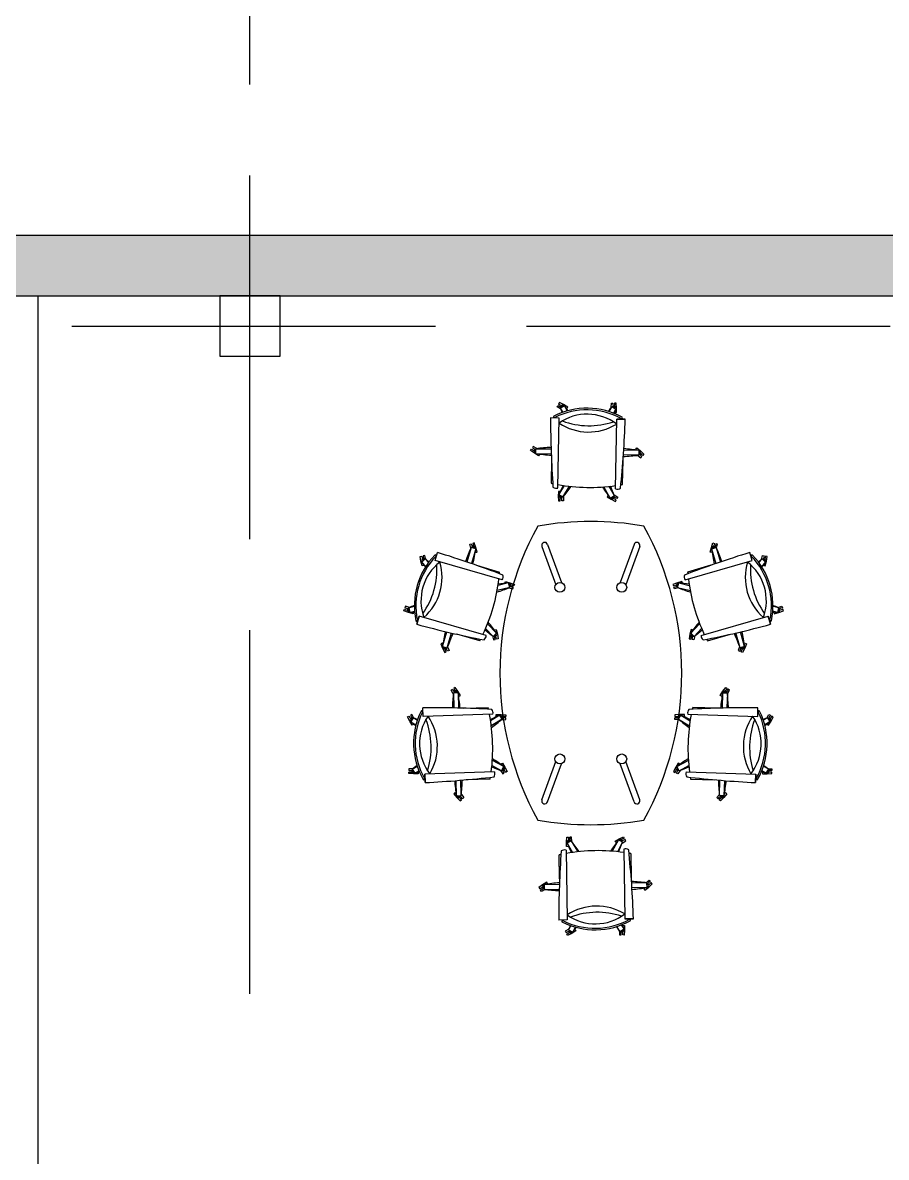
# Model space of a CAD drawing. Header units: millimetres. Extents: x -1544140 to 7445918, y -1294905 to 2019878.
# Drawn here: x 300851 to 306550, y 188654 to 196139 of the extents above; entities that cross this region are included whole.
import ezdxf

# ---------------------------------------------------------------- set-up
doc = ezdxf.new("R2010")
doc.units = ezdxf.units.MM
doc.header["$MEASUREMENT"] = 0
doc.linetypes.add('ACAD_ISO02W100', pattern=[15, 12, -3])

msp = doc.modelspace()

# ---------------------------------------------------------------- hatches: boundary and pattern name
at = {"true_color": 0x636466}
h = msp.add_hatch(color=251, dxfattribs=at)
h.dxf.hatch_style = 1
h.paths.add_polyline_path([(269150.8, 239137.8), (268750.8, 239137.8), (268750.8, 227137.8), (269150.8, 227137.8)])
h.paths.add_polyline_path([(269150.8, 227137.8), (268750.8, 227137.8), (268750.8, 205537.8), (269350.8, 205537.8), (269350.8, 205937.8), (269150.8, 205937.8)])
h.paths.add_polyline_path([(269150.8, 251137.8), (268750.8, 251137.8), (268750.8, 239137.8), (269150.8, 239137.8)])
h.paths.add_polyline_path([(269150.8, 263137.8), (268750.8, 263137.8), (268750.8, 251137.8), (269150.8, 251137.8)])
h.paths.add_polyline_path([(290950.8, 263737.8), (268750.8, 263737.8), (268750.8, 263137.8), (269150.8, 263137.8), (269150.8, 263337.8), (290550.8, 263337.8), (290550.8, 263137.8), (290950.8, 263137.8)])
h.paths.add_polyline_path([(290950.8, 263137.8), (290550.8, 263137.8), (290550.8, 251137.8), (290950.8, 251137.8)])
h.paths.add_polyline_path([(290950.8, 251137.8), (290550.8, 251137.8), (290550.8, 227337.8), (296350.8, 227337.8), (296350.8, 227737.8), (290950.8, 227737.8)])
h.paths.add_polyline_path([(302350.8, 227737.8), (296350.8, 227737.8), (296350.8, 227337.8), (302350.8, 227337.8)])
h.paths.add_polyline_path([(308350.8, 227737.8), (302350.8, 227737.8), (302350.8, 227337.8), (308350.8, 227337.8)])
h.paths.add_polyline_path([(314350.8, 227737.8), (308350.8, 227737.8), (308350.8, 227337.8), (314350.8, 227337.8)])
h.paths.add_polyline_path([(338350.8, 205937.8), (332350.8, 205937.8), (332350.8, 205537.8), (338350.8, 205537.8)])
h.paths.add_polyline_path([(332350.8, 205937.8), (269150.8, 205937.8), (269150.8, 206137.8), (268750.8, 206137.8), (268750.8, 205537.8), (332350.8, 205537.8)])
h.paths.add_polyline_path([(269350.8, 205937.8), (269150.8, 205937.8), (269150.8, 206137.8), (268750.8, 206137.8), (268750.8, 205537.8), (269350.8, 205537.8)], flags=16)
h.paths.add_polyline_path([(290150.8, 194137.8), (289750.8, 194137.8), (289750.8, 188137.8), (290150.8, 188137.8)], flags=17)
h.paths.add_polyline_path([(296350.8, 194737.8), (290350.8, 194737.8), (290350.8, 194337.8), (296350.8, 194337.8)], flags=17)
h.paths.add_polyline_path([(290350.8, 194737.8), (289750.8, 194737.8), (289750.8, 194137.8), (290150.8, 194137.8), (290150.8, 194337.8), (290350.8, 194337.8)], flags=16)
h.paths.add_polyline_path([(302350.8, 194737.8), (296350.8, 194737.8), (296350.8, 194337.8), (302350.8, 194337.8)])
h.paths.add_polyline_path([(308350.8, 194737.8), (302350.8, 194737.8), (302350.8, 194337.8), (308350.8, 194337.8)])
h.paths.add_polyline_path([(314350.8, 194737.8), (308350.8, 194737.8), (308350.8, 194337.8), (314350.8, 194337.8)])
h.paths.add_polyline_path([(320350.8, 194737.8), (314350.8, 194737.8), (314350.8, 194337.8), (320350.8, 194337.8)])
h.paths.add_polyline_path([(320950.8, 194137.8), (320550.8, 194137.8), (320550.8, 188137.8), (320950.8, 188137.8)])
h.paths.add_polyline_path([(320950.8, 194737.8), (320350.8, 194737.8), (320350.8, 194337.8), (320550.8, 194337.8), (320550.8, 194137.8), (320950.8, 194137.8)])
h.paths.add_polyline_path([(320950.8, 188137.8), (320550.8, 188137.8), (320550.8, 182137.8), (320950.8, 182137.8)])
h.paths.add_polyline_path([(320950.8, 182137.8), (320550.8, 182137.8), (320550.8, 172937.8), (320350.8, 172937.8), (320350.8, 172537.8), (320950.8, 172537.8)])
h.paths.add_polyline_path([(320350.8, 172937.8), (314350.8, 172937.8), (314350.8, 172537.8), (320350.8, 172537.8)])
h.paths.add_polyline_path([(314350.8, 172937.8), (308350.8, 172937.8), (308350.8, 172537.8), (314350.8, 172537.8)])
h.paths.add_polyline_path([(308350.8, 172937.8), (308150.8, 172937.8), (308150.8, 173137.8), (307750.8, 173137.8), (307750.8, 172537.8), (308350.8, 172537.8)])
h.paths.add_polyline_path([(308150.8, 179137.8), (307750.8, 179137.8), (307750.8, 173137.8), (308150.8, 173137.8)])
h.paths.add_polyline_path([(308150.8, 181937.8), (302350.8, 181937.8), (302350.8, 181537.8), (307750.8, 181537.8), (307750.8, 179137.8), (308150.8, 179137.8)])
h.paths.add_polyline_path([(302350.8, 181937.8), (296350.8, 181937.8), (296350.8, 181537.8), (302350.8, 181537.8)])
h.paths.add_polyline_path([(296350.8, 181937.8), (290150.8, 181937.8), (290150.8, 182137.8), (289750.8, 182137.8), (289750.8, 181537.8), (296350.8, 181537.8)])
h.paths.add_polyline_path([(290150.8, 194337.8), (296350.8, 194337.8), (296350.8, 194737.8), (289750.8, 194737.8), (289750.8, 182137.8), (290150.8, 182137.8)])
h.paths.add_polyline_path([(338950.8, 205937.8), (338350.8, 205937.8), (338350.8, 205537.8), (338950.8, 205537.8)])
h.paths.add_polyline_path([(338350.8, 227337.8), (338350.8, 227737.8), (314350.8, 227737.8), (314350.8, 227337.8)])

# ---------------------------------------------------------------- linework, layer by layer
at = {"color": 9, "linetype": 'ACAD_ISO02W100', "ltscale": 200, "true_color": 0xc4c4c5}
for p, q in [((302350.8, 189731.3), (302350.8, 263137.8)), ((253174.8, 194137.8), (375575.3, 194137.8))]:
    msp.add_line(p, q, dxfattribs=at)
for p, q in [((300950.8, 194337.8), (300950.8, 189731.3)), ((300950.8, 189731.3), (300950.8, 188337.8))]:
    msp.add_line(p, q)
at = {"color": 18, "linetype": 'ByBlock', "true_color": 0x000000}
for p, q in [((304377.4, 193604.9), (304382.4, 193614.2)), ((304401.1, 193590.6), (304377.4, 193604.9)), ((304382.4, 193614.2), (304391.6, 193609.2)), ((304392.4, 193632.6), (304387.4, 193623.4)), ((304387.4, 193623.4), (304396.6, 193618.4)), ((304391.6, 193609.2), (304400.6, 193604.4)), ((304420.8, 193619), (304392.4, 193632.6)), ((304396.6, 193618.4), (304405.5, 193613.6)), ((304398.8, 193596.2), (304426.4, 193611.5)), ((304398.8, 193596.2), (304414.4, 193568.2)), ((304447.8, 193602.7), (304420.8, 193619)), ((304426.4, 193611.5), (304445, 193577.8)), ((304437.4, 193596.4), (304442.8, 193593.5)), ((304442.8, 193593.5), (304447.8, 193602.7)), ((304738.6, 193606.1), (304718.9, 193573.1)), ((304734.9, 193601.4), (304735.5, 193629)), ((304735.5, 193629), (304746, 193629.3)), ((304738.6, 193606.1), (304765.7, 193589.9)), ((304746, 193629.3), (304746.3, 193618.8)), ((304746.3, 193618.8), (304746.6, 193608.7)), ((304765.7, 193589.9), (304749.2, 193562.4)), ((304767, 193629.9), (304756.5, 193629.6)), ((304756.5, 193629.6), (304756.8, 193619.1)), ((304756.8, 193619.1), (304757.1, 193609)), ((304758.1, 193572.8), (304758.3, 193566.6)), ((304758.3, 193566.6), (304768.8, 193566.9)), ((304769.5, 193598.5), (304767, 193629.9)), ((304768.8, 193566.9), (304769.5, 193598.5)), ((304390.9, 193530.6), (304334.4, 193531.5)), ((304382.9, 193069.2), (304390.9, 193530.6)), ((304763.5, 193062.7), (304771.4, 193524.1)), ((304771.4, 193524.1), (304827.8, 193523.1)), ((304827.8, 193523.1), (304771.4, 193524.1)), ((304220.3, 193343.2), (304214.5, 193334.5)), ((304244, 193329.1), (304220.3, 193343.2)), ((304202.8, 193317), (304208.7, 193325.7)), ((304228.2, 193298.3), (304202.8, 193317)), ((304208.7, 193325.7), (304217.4, 193319.9)), ((304214.5, 193334.5), (304223.2, 193328.7)), ((304217.4, 193319.9), (304225.8, 193314.3)), ((304223.2, 193328.7), (304231.7, 193323.1)), ((304255.3, 193282.1), (304228.2, 193298.3)), ((304237.5, 193296.9), (304238.1, 193328.4)), ((304237.5, 193296.9), (304338.9, 193295.2)), ((304238.1, 193328.4), (304337.8, 193326.7)), ((304261.1, 193290.9), (304255.3, 193282.1)), ((304256, 193294.3), (304261.1, 193290.9)), ((304916.6, 193285.3), (304815.2, 193287)), ((304917.1, 193316.8), (304817.4, 193318.5)), ((304896.6, 193325.7), (304903.5, 193333.6)), ((304904.5, 193318.8), (304896.6, 193325.7)), ((304903.5, 193333.6), (304928.3, 193314.1)), ((304904.8, 193318.6), (304904.5, 193318.8)), ((304909.9, 193284.5), (304930.3, 193268.4)), ((304917.1, 193316.8), (304916.6, 193285.3)), ((304929.2, 193283.3), (304921.6, 193289.9)), ((304928.3, 193314.1), (304951, 193292.2)), ((304936.2, 193291.2), (304928.5, 193297.8)), ((304937.2, 193276.4), (304929.2, 193283.3)), ((304930.3, 193268.4), (304937.2, 193276.4)), ((304944.1, 193284.3), (304936.2, 193291.2)), ((304951, 193292.2), (304944.1, 193284.3)), ((304340.3, 193260.2), (304337.5, 193100.9)), ((304809.9, 193092.8), (304812.7, 193252.1)), ((304385.9, 193046.8), (304385.2, 193015.2)), ((304396.4, 193047.1), (304385.9, 193046.8)), ((304389, 193023.8), (304425.8, 193085)), ((304396.6, 193040.9), (304396.4, 193047.1)), ((304416, 193007.6), (304459.9, 193080.7)), ((304728.3, 193002.2), (304686.9, 193076.8)), ((304755.8, 193017.5), (304721.2, 193080)), ((304385.2, 193015.2), (304387.7, 192983.8)), ((304387.7, 192983.8), (304398.2, 192984.1)), ((304416, 193007.6), (304389, 193023.8)), ((304397.9, 192994.6), (304397.6, 193004.7)), ((304398.2, 192984.1), (304397.9, 192994.6)), ((304408.4, 192994.9), (304408.1, 193005)), ((304408.7, 192984.4), (304408.4, 192994.9)), ((304419.2, 192984.7), (304408.7, 192984.4)), ((304419.7, 193012.3), (304419.2, 192984.7)), ((304711.8, 193020.2), (304706.9, 193011)), ((304706.9, 193011), (304733.8, 192994.6)), ((304717.3, 193017.3), (304711.8, 193020.2)), ((304755.8, 193017.5), (304728.3, 193002.2)), ((304733.8, 192994.6), (304762.3, 192981.1)), ((304758, 192995.3), (304749.1, 193000.1)), ((304753.6, 193023.1), (304777.3, 193008.8)), ((304763, 193004.5), (304754.1, 193009.3)), ((304767.3, 192990.3), (304758, 192995.3)), ((304762.3, 192981.1), (304767.3, 192990.3)), ((304772.3, 192999.5), (304763, 193004.5)), ((304777.3, 193008.8), (304772.3, 192999.5)), ((303810.1, 192676.7), (303782.5, 192580.9)), ((303801.1, 192698.1), (303811.2, 192701.1)), ((303807.7, 192671.2), (303801.1, 192698.1)), ((303840.3, 192668), (303810.1, 192676.7)), ((303811.2, 192701.1), (303814.2, 192691)), ((303840.3, 192668), (303812.3, 192570.6)), ((303814.2, 192691), (303817.1, 192681.3)), ((303831.3, 192707.1), (303821.2, 192704.1)), ((303821.2, 192704.1), (303824.2, 192694)), ((303824.2, 192694), (303827.1, 192684.3)), ((303841.8, 192677.3), (303831.3, 192707.1)), ((303849.3, 192646.7), (303841.8, 192677.3)), ((305388.4, 192646.7), (305395.8, 192677.3)), ((305395.8, 192677.3), (305406.3, 192707.1)), ((305397.3, 192668), (305427.6, 192676.7)), ((305397.3, 192668), (305425.3, 192570.6)), ((305406.3, 192707.1), (305416.4, 192704.1)), ((305413.4, 192694), (305410.5, 192684.3)), ((305416.4, 192704.1), (305413.4, 192694)), ((305423.5, 192691), (305420.6, 192681.3)), ((305426.5, 192701.1), (305423.5, 192691)), ((305436.5, 192698.1), (305426.5, 192701.1)), ((305427.6, 192676.7), (305455.2, 192580.9)), ((305430, 192671.2), (305436.5, 192698.1)), ((303474, 192618.3), (303484.3, 192620.4)), ((303478.6, 192587.1), (303474, 192618.3)), ((303484.3, 192620.4), (303486.3, 192610.1)), ((303507, 192601.4), (303484.3, 192579.6)), ((303486.3, 192610.1), (303488.3, 192600.1)), ((303504.9, 192624.5), (303494.6, 192622.4)), ((303494.6, 192622.4), (303496.6, 192612.1)), ((303496.6, 192612.1), (303498.6, 192602.2)), ((303511.6, 192597.7), (303504.9, 192624.5)), ((303507, 192601.4), (303529.2, 192578.4)), ((303572, 192589.9), (303587.6, 192644.1)), ((304015.5, 192462.3), (303572, 192589.9)), ((303837.4, 192649.6), (303839.2, 192643.7)), ((303839.2, 192643.7), (303849.3, 192646.7)), ((305222.1, 192462.3), (305665.6, 192589.9)), ((305398.4, 192643.7), (305388.4, 192646.7)), ((305400.2, 192649.6), (305398.4, 192643.7)), ((305665.6, 192589.9), (305650, 192644.1)), ((305730.7, 192601.4), (305708.4, 192578.4)), ((305726, 192597.7), (305732.8, 192624.5)), ((305730.7, 192601.4), (305753.3, 192579.6)), ((305732.8, 192624.5), (305743.1, 192622.4)), ((305741, 192612.1), (305739, 192602.2)), ((305743.1, 192622.4), (305741, 192612.1)), ((305751.3, 192610.1), (305749.3, 192600.1)), ((305753.3, 192620.4), (305751.3, 192610.1)), ((305763.6, 192618.3), (305753.3, 192620.4)), ((305759, 192587.1), (305763.6, 192618.3)), ((303486.4, 192556.5), (303478.6, 192587.1)), ((303484.3, 192579.6), (303511, 192551.9)), ((303496.7, 192558.6), (303486.4, 192556.5)), ((303495.5, 192564.6), (303496.7, 192558.6)), ((303845.4, 192559.1), (303998.4, 192515)), ((305392.3, 192559.1), (305239.2, 192515)), ((305753.3, 192579.6), (305726.7, 192551.9)), ((305742.2, 192564.6), (305741, 192558.6)), ((305741, 192558.6), (305751.3, 192556.5)), ((305751.3, 192556.5), (305759, 192587.1)), ((304057.1, 192443.2), (303987.8, 192426)), ((304032.7, 192443), (304036.1, 192452.9)), ((304038.6, 192441), (304032.7, 192443)), ((304036.1, 192452.9), (304066.4, 192444.3)), ((304064.7, 192412.6), (304057.1, 192443.2)), ((304066.4, 192444.3), (304095.8, 192432.8)), ((305171.2, 192444.3), (305141.9, 192432.8)), ((305201.5, 192452.9), (305171.2, 192444.3)), ((305172.9, 192412.6), (305180.5, 192443.2)), ((305180.5, 192443.2), (305249.8, 192426)), ((305199.1, 192441), (305204.9, 192443)), ((305204.9, 192443), (305201.5, 192452.9)), ((304064.7, 192412.6), (303982, 192392.1)), ((304059.1, 192410.5), (304085.7, 192402.9)), ((304079.1, 192416.2), (304069.5, 192419.5)), ((304082.5, 192426.2), (304072.9, 192429.4)), ((304089.1, 192412.9), (304079.1, 192416.2)), ((304092.4, 192422.8), (304082.5, 192426.2)), ((304085.7, 192402.9), (304089.1, 192412.9)), ((304095.8, 192432.8), (304092.4, 192422.8)), ((305141.9, 192432.8), (305145.2, 192422.8)), ((305145.2, 192422.8), (305155.2, 192426.2)), ((305148.6, 192412.9), (305158.5, 192416.2)), ((305151.9, 192402.9), (305148.6, 192412.9)), ((305178.5, 192410.5), (305151.9, 192402.9)), ((305155.2, 192426.2), (305164.8, 192429.4)), ((305158.5, 192416.2), (305168.1, 192419.5)), ((305172.9, 192412.6), (305255.7, 192392.1)), ((303377, 192289.1), (303373.6, 192279.2)), ((303403.6, 192281.6), (303377, 192289.1)), ((303398, 192279.4), (303435.3, 192288.7)), ((305839.7, 192279.4), (305802.3, 192288.7)), ((305834.1, 192281.6), (305860.7, 192289.1)), ((305860.7, 192289.1), (305864, 192279.2)), ((303366.9, 192259.3), (303370.2, 192269.2)), ((303396.2, 192247.7), (303366.9, 192259.3)), ((303370.2, 192269.2), (303380.2, 192265.9)), ((303373.6, 192279.2), (303383.5, 192275.8)), ((303380.2, 192265.9), (303389.8, 192262.6)), ((303383.5, 192275.8), (303393.1, 192272.6)), ((303426.6, 192239.1), (303396.2, 192247.7)), ((303398, 192279.4), (303405.6, 192248.9)), ((303405.6, 192248.9), (303436.6, 192256.6)), ((303424.1, 192251.1), (303429.9, 192249.1)), ((303429.9, 192249.1), (303426.6, 192239.1)), ((303466.8, 192224.1), (303451.2, 192169.8)), ((303451.2, 192169.8), (303466.8, 192224.1)), ((303910.3, 192096.6), (303466.8, 192224.1)), ((305327.3, 192096.6), (305770.8, 192224.1)), ((305770.8, 192224.1), (305786.4, 192169.8)), ((305786.4, 192169.8), (305770.8, 192224.1)), ((305832.1, 192248.9), (305801, 192256.6)), ((305813.6, 192251.1), (305807.7, 192249.1)), ((305807.7, 192249.1), (305811.1, 192239.1)), ((305811.1, 192239.1), (305841.4, 192247.7)), ((305839.7, 192279.4), (305832.1, 192248.9)), ((305841.4, 192247.7), (305870.8, 192259.3)), ((305854.1, 192275.8), (305844.5, 192272.6)), ((305857.4, 192265.9), (305847.8, 192262.6)), ((305864, 192279.2), (305854.1, 192275.8)), ((305867.4, 192269.2), (305857.4, 192265.9)), ((305870.8, 192259.3), (305867.4, 192269.2)), ((303955.7, 192090.6), (303906.1, 192142)), ((303978.4, 192112.5), (303919.2, 192173.9)), ((305259.3, 192112.5), (305318.4, 192173.9)), ((305281.9, 192090.6), (305331.5, 192142)), ((303622.3, 192024), (303649.9, 192119.9)), ((303652.6, 192015.3), (303680.6, 192112.7)), ((303867.8, 192060.9), (303714.8, 192105)), ((303951, 192094.4), (303957.8, 192067.6)), ((303955.7, 192090.6), (303978.4, 192112.5)), ((303957.8, 192067.6), (303968.1, 192069.6)), ((303966, 192079.9), (303964, 192089.9)), ((303966, 192133.5), (303976.3, 192135.5)), ((303967.2, 192127.4), (303966, 192133.5)), ((303968.1, 192069.6), (303966, 192079.9)), ((303976.3, 192082), (303974.3, 192091.9)), ((303976.3, 192135.5), (303984, 192105)), ((303978.4, 192071.7), (303976.3, 192082)), ((303988.7, 192073.8), (303978.4, 192071.7)), ((303984, 192105), (303988.7, 192073.8)), ((305253.6, 192105), (305249, 192073.8)), ((305249, 192073.8), (305259.3, 192071.7)), ((305261.4, 192135.5), (305253.6, 192105)), ((305281.9, 192090.6), (305259.3, 192112.5)), ((305259.3, 192071.7), (305261.3, 192082)), ((305261.3, 192082), (305263.3, 192091.9)), ((305271.6, 192133.5), (305261.4, 192135.5)), ((305269.6, 192069.6), (305271.6, 192079.9)), ((305279.9, 192067.6), (305269.6, 192069.6)), ((305270.4, 192127.4), (305271.6, 192133.5)), ((305271.6, 192079.9), (305273.6, 192089.9)), ((305286.6, 192094.4), (305279.9, 192067.6)), ((305369.8, 192060.9), (305522.9, 192105)), ((305585, 192015.3), (305557, 192112.7)), ((305615.3, 192024), (305587.7, 192119.9)), ((303619.8, 192046.3), (303610.2, 192042)), ((303610.2, 192042), (303621.6, 192012.6)), ((303624.1, 192036.7), (303619.8, 192046.3)), ((303621.6, 192012.6), (303635.9, 191984.5)), ((303622.3, 192024), (303652.6, 192015.3)), ((303624.2, 192036.4), (303624.1, 192036.7)), ((303641.2, 191998.4), (303637.1, 192007.6)), ((303645.5, 191988.8), (303641.2, 191998.4)), ((303650.8, 192002.6), (303646.7, 192011.9)), ((303655.1, 191993.1), (303650.8, 192002.6)), ((303664.7, 191997.3), (303655.1, 191993.1)), ((303655.3, 192021.5), (303664.7, 191997.3)), ((305582.3, 192021.5), (305572.9, 191997.3)), ((305572.9, 191997.3), (305582.5, 191993.1)), ((305582.5, 191993.1), (305586.8, 192002.6)), ((305615.3, 192024), (305585, 192015.3)), ((305586.8, 192002.6), (305590.9, 192011.9)), ((305592.1, 191988.8), (305596.4, 191998.4)), ((305596.4, 191998.4), (305600.5, 192007.6)), ((305616, 192012.6), (305601.7, 191984.5)), ((305613.4, 192036.4), (305613.5, 192036.7)), ((305613.5, 192036.7), (305617.8, 192046.3)), ((305627.4, 192042), (305616, 192012.6)), ((305617.8, 192046.3), (305627.4, 192042)), ((303635.9, 191984.5), (303645.5, 191988.8)), ((305601.7, 191984.5), (305592.1, 191988.8)), ((303677.8, 191735.6), (303686.5, 191741.5)), ((303692.3, 191712), (303677.8, 191735.6)), ((303686.5, 191741.5), (303692.4, 191732.8)), ((303692.4, 191732.8), (303698.1, 191724.5)), ((303724.4, 191718.9), (303692.9, 191718)), ((303692.9, 191718), (303695.9, 191618.3)), ((303703.8, 191753.3), (303695.2, 191747.4)), ((303695.2, 191747.4), (303701.1, 191738.7)), ((303701.1, 191738.7), (303706.8, 191730.4)), ((303722.9, 191728.2), (303703.8, 191753.3)), ((303739.4, 191701.3), (303722.9, 191728.2)), ((303724.4, 191718.9), (303727.4, 191617.6)), ((303727.2, 191700.5), (303730.7, 191695.4)), ((303730.7, 191695.4), (303739.4, 191701.3)), ((305454.5, 191701.3), (305471, 191728.2)), ((305463.2, 191695.4), (305454.5, 191701.3)), ((305466.7, 191700.5), (305463.2, 191695.4)), ((305469.6, 191718.9), (305466.5, 191617.6)), ((305469.6, 191718.9), (305501.1, 191718)), ((305471, 191728.2), (305490.1, 191753.3)), ((305492.8, 191738.7), (305487.1, 191730.4)), ((305490.1, 191753.3), (305498.8, 191747.4)), ((305498.8, 191747.4), (305492.8, 191738.7)), ((305501.5, 191732.8), (305495.8, 191724.5)), ((305501.1, 191718), (305498, 191618.3)), ((305507.4, 191741.5), (305501.5, 191732.8)), ((305501.6, 191712), (305516.1, 191735.6)), ((305516.1, 191735.6), (305507.4, 191741.5)), ((303492.7, 191562.5), (303491, 191619)), ((303762.4, 191616.7), (303921.6, 191621.5)), ((305431.5, 191616.7), (305272.3, 191621.5)), ((305701.2, 191562.5), (305702.9, 191619)), ((303390.7, 191559.7), (303399.9, 191564.8)), ((303404.7, 191531.4), (303390.7, 191559.7)), ((303399.9, 191564.8), (303405, 191555.6)), ((303405, 191555.6), (303409.9, 191546.7)), ((303418.2, 191575), (303409.1, 191569.9)), ((303409.1, 191569.9), (303414.2, 191560.7)), ((303427.3, 191553.7), (303412.3, 191525.9)), ((303414.2, 191560.7), (303419.1, 191551.9)), ((303432.9, 191551.5), (303418.2, 191575)), ((303427.3, 191553.7), (303455.5, 191538.5)), ((303954, 191576.5), (303492.7, 191562.5)), ((303999.4, 191571.1), (303938.7, 191533.5)), ((304016, 191544.3), (303943.5, 191499.4)), ((303976.3, 191563.4), (303976.5, 191573.9)), ((303982.5, 191563.3), (303976.3, 191563.4)), ((303976.5, 191573.9), (304008, 191575)), ((304016, 191544.3), (303999.4, 191571.1)), ((304008, 191575), (304039.5, 191572.9)), ((304011.3, 191540.5), (304039, 191541.4)), ((304028.6, 191552.1), (304018.5, 191552.2)), ((304028.8, 191562.6), (304018.7, 191562.7)), ((304039.1, 191551.9), (304028.6, 191552.1)), ((304039.3, 191562.4), (304028.8, 191562.6)), ((304039, 191541.4), (304039.1, 191551.9)), ((304039.5, 191572.9), (304039.3, 191562.4)), ((305185.9, 191575), (305154.5, 191572.9)), ((305154.5, 191572.9), (305154.6, 191562.4)), ((305154.6, 191562.4), (305165.1, 191562.6)), ((305154.8, 191551.9), (305165.3, 191552.1)), ((305154.9, 191541.4), (305154.8, 191551.9)), ((305182.6, 191540.5), (305154.9, 191541.4)), ((305165.1, 191562.6), (305175.3, 191562.7)), ((305165.3, 191552.1), (305175.4, 191552.2)), ((305177.9, 191544.3), (305194.5, 191571.1)), ((305177.9, 191544.3), (305250.4, 191499.4)), ((305217.5, 191573.9), (305185.9, 191575)), ((305194.5, 191571.1), (305255.2, 191533.5)), ((305211.4, 191563.3), (305217.6, 191563.4)), ((305217.6, 191563.4), (305217.5, 191573.9)), ((305239.9, 191576.5), (305701.2, 191562.5)), ((305766.7, 191553.7), (305738.5, 191538.5)), ((305761, 191551.5), (305775.7, 191575)), ((305766.7, 191553.7), (305781.6, 191525.9)), ((305779.7, 191560.7), (305774.8, 191551.9)), ((305775.7, 191575), (305784.9, 191569.9)), ((305784.9, 191569.9), (305779.7, 191560.7)), ((305788.9, 191555.6), (305784, 191546.7)), ((305794, 191564.8), (305788.9, 191555.6)), ((305789.2, 191531.4), (305803.2, 191559.7)), ((305803.2, 191559.7), (305794, 191564.8)), ((303421.4, 191504.6), (303404.7, 191531.4)), ((303412.3, 191525.9), (303446.2, 191507.7)), ((303430.6, 191509.7), (303421.4, 191504.6)), ((303427.5, 191515.1), (303430.6, 191509.7)), ((305781.6, 191525.9), (305747.7, 191507.7)), ((305766.4, 191515.1), (305763.4, 191509.7)), ((305763.4, 191509.7), (305772.5, 191504.6)), ((305772.5, 191504.6), (305789.2, 191531.4)), ((304025.5, 191232.1), (303950.4, 191272.5)), ((304007.3, 191248.3), (304016.5, 191253.4)), ((304010.3, 191242.9), (304007.3, 191248.3)), ((304016.5, 191253.4), (304033.2, 191226.7)), ((305177.5, 191253.4), (305160.8, 191226.7)), ((305168.4, 191232.1), (305243.5, 191272.5)), ((305186.6, 191248.3), (305177.5, 191253.4)), ((305183.6, 191242.9), (305186.6, 191248.3)), ((303398.4, 191185.1), (303398.5, 191195.6)), ((303429.8, 191183.1), (303398.4, 191185.1)), ((303398.5, 191195.6), (303409, 191195.4)), ((303398.9, 191216.6), (303398.7, 191206.1)), ((303398.7, 191206.1), (303409.2, 191205.9)), ((303426.5, 191217.6), (303398.9, 191216.6)), ((303409, 191195.4), (303419.2, 191195.3)), ((303409.2, 191205.9), (303419.3, 191205.8)), ((303421.8, 191213.8), (303454.5, 191234)), ((303421.8, 191213.8), (303438.4, 191187)), ((303461.4, 191184.1), (303429.8, 191183.1)), ((303438.4, 191187), (303465.6, 191203.8)), ((303455.4, 191194.7), (303461.5, 191194.6)), ((303461.5, 191194.6), (303461.4, 191184.1)), ((303965.5, 191196.1), (303504.3, 191182.1)), ((303504.3, 191182.1), (303506, 191125.7)), ((303506, 191125.7), (303504.3, 191182.1)), ((304010.6, 191204.4), (303947.7, 191238.2)), ((304005, 191206.5), (304019.6, 191183)), ((304010.6, 191204.4), (304025.5, 191232.1)), ((304023.7, 191197.3), (304018.7, 191206.2)), ((304019.6, 191183), (304028.8, 191188.2)), ((304028.8, 191188.2), (304023.7, 191197.3)), ((304032.8, 191202.4), (304027.9, 191211.3)), ((304037.9, 191193.3), (304032.8, 191202.4)), ((304033.2, 191226.7), (304047.1, 191198.4)), ((304047.1, 191198.4), (304037.9, 191193.3)), ((305160.8, 191226.7), (305146.8, 191198.4)), ((305146.8, 191198.4), (305156, 191193.3)), ((305156, 191193.3), (305161.1, 191202.4)), ((305161.1, 191202.4), (305166, 191211.3)), ((305165.1, 191188.2), (305170.3, 191197.3)), ((305174.3, 191183), (305165.1, 191188.2)), ((305183.3, 191204.4), (305168.4, 191232.1)), ((305170.3, 191197.3), (305175.2, 191206.2)), ((305189, 191206.5), (305174.3, 191183)), ((305183.3, 191204.4), (305246.2, 191238.2)), ((305228.4, 191196.1), (305689.6, 191182.1)), ((305689.6, 191182.1), (305687.9, 191125.7)), ((305687.9, 191125.7), (305689.6, 191182.1)), ((305755.5, 191187), (305728.3, 191203.8)), ((305738.6, 191194.7), (305732.4, 191194.6)), ((305732.4, 191194.6), (305732.5, 191184.1)), ((305732.5, 191184.1), (305764.1, 191183.1)), ((305772.1, 191213.8), (305739.4, 191234)), ((305772.1, 191213.8), (305755.5, 191187)), ((305764.1, 191183.1), (305795.5, 191185.1)), ((305767.4, 191217.6), (305795.1, 191216.6)), ((305784.7, 191205.9), (305774.6, 191205.8)), ((305784.9, 191195.4), (305774.7, 191195.3)), ((305795.2, 191206.1), (305784.7, 191205.9)), ((305795.4, 191195.6), (305784.9, 191195.4)), ((305795.1, 191216.6), (305795.2, 191206.1)), ((305795.5, 191185.1), (305795.4, 191195.6)), ((303713.5, 191039.1), (303710.5, 191138.8)), ((303745, 191040.1), (303741.9, 191141.4)), ((303936, 191149.2), (303776.8, 191144.4)), ((305257.9, 191149.2), (305417.1, 191144.4)), ((305448.9, 191040.1), (305452, 191141.4)), ((305480.4, 191039.1), (305483.5, 191138.8)), ((303704.3, 191059.5), (303696.5, 191052.5)), ((303696.5, 191052.5), (303716.3, 191028)), ((303711.3, 191051.7), (303704.3, 191059.5)), ((303711.5, 191051.5), (303711.3, 191051.7)), ((303713.5, 191039.1), (303745, 191040.1)), ((303716.3, 191028), (303738.5, 191005.6)), ((303739.3, 191020.4), (303732.6, 191028)), ((303746.3, 191012.6), (303739.3, 191020.4)), ((303747.1, 191027.4), (303740.4, 191035)), ((303745.6, 191046.8), (303762, 191026.6)), ((303754.2, 191019.6), (303747.1, 191027.4)), ((303762, 191026.6), (303754.2, 191019.6)), ((305448.3, 191046.8), (305431.9, 191026.6)), ((305431.9, 191026.6), (305439.8, 191019.6)), ((305439.8, 191019.6), (305446.8, 191027.4)), ((305446.8, 191027.4), (305453.5, 191035)), ((305447.6, 191012.6), (305454.6, 191020.4)), ((305480.4, 191039.1), (305448.9, 191040.1)), ((305454.6, 191020.4), (305461.4, 191028)), ((305477.6, 191028), (305455.4, 191005.6)), ((305497.4, 191052.5), (305477.6, 191028)), ((305482.4, 191051.5), (305482.6, 191051.7)), ((305482.6, 191051.7), (305489.6, 191059.5)), ((305489.6, 191059.5), (305497.4, 191052.5)), ((303738.5, 191005.6), (303746.3, 191012.6)), ((305455.4, 191005.6), (305447.6, 191012.6)), ((304439.1, 190734.8), (304441.6, 190766.2)), ((304439.8, 190703.2), (304439.1, 190734.8)), ((304441.6, 190766.2), (304452.1, 190765.9)), ((304470, 190742.4), (304442.9, 190726.2)), ((304442.9, 190726.2), (304479.7, 190664.9)), ((304451.8, 190755.4), (304451.5, 190745.3)), ((304452.1, 190765.9), (304451.8, 190755.4)), ((304462.3, 190755.1), (304462, 190745)), ((304462.6, 190765.6), (304462.3, 190755.1)), ((304473.1, 190765.3), (304462.6, 190765.6)), ((304470, 190742.4), (304513.8, 190669.3)), ((304473.7, 190737.7), (304473.1, 190765.3)), ((304782.2, 190747.7), (304740.9, 190673.2)), ((304760.8, 190739), (304787.8, 190755.3)), ((304765.8, 190729.7), (304760.8, 190739)), ((304771.2, 190732.7), (304765.8, 190729.7)), ((304809.8, 190732.5), (304775.1, 190670)), ((304809.8, 190732.5), (304782.2, 190747.7)), ((304787.8, 190755.3), (304816.2, 190768.9)), ((304812, 190754.7), (304803.1, 190749.9)), ((304807.5, 190726.9), (304831.2, 190741.2)), ((304817, 190745.5), (304808, 190740.6)), ((304821.2, 190759.7), (304812, 190754.7)), ((304816.2, 190768.9), (304821.2, 190759.7)), ((304826.2, 190750.4), (304817, 190745.5)), ((304831.2, 190741.2), (304826.2, 190750.4)), ((304394.2, 190489.8), (304391.4, 190649)), ((304436.9, 190680.8), (304444.8, 190219.4)), ((304450.3, 190702.9), (304439.8, 190703.2)), ((304450.5, 190709.1), (304450.3, 190702.9)), ((304817.4, 190687.3), (304825.3, 190225.9)), ((304863.9, 190657.2), (304866.6, 190497.9)), ((304282.1, 190451.7), (304256.8, 190433)), ((304256.8, 190433), (304262.6, 190424.2)), ((304262.6, 190424.2), (304271.3, 190430.1)), ((304268.4, 190415.5), (304277.1, 190421.3)), ((304271.3, 190430.1), (304279.8, 190435.7)), ((304298, 190420.9), (304274.2, 190406.8)), ((304277.1, 190421.3), (304285.6, 190426.9)), ((304309.2, 190467.9), (304282.1, 190451.7)), ((304291.5, 190453.1), (304392.8, 190454.8)), ((304291.5, 190453.1), (304292, 190421.6)), ((304292, 190421.6), (304391.7, 190423.3)), ((304315.1, 190459.1), (304309.2, 190467.9)), ((304309.9, 190455.7), (304315.1, 190459.1)), ((304970.5, 190464.7), (304869.2, 190463)), ((304971.1, 190433.2), (304871.3, 190431.5)), ((304958.4, 190431.2), (304950.5, 190424.3)), ((304950.5, 190424.3), (304957.4, 190416.4)), ((304957.4, 190416.4), (304982.2, 190435.9)), ((304958.7, 190431.4), (304958.4, 190431.2)), ((304963.8, 190465.5), (304984.2, 190481.5)), ((304971.1, 190433.2), (304970.5, 190464.7)), ((304983.2, 190466.7), (304975.5, 190460.1)), ((304982.2, 190435.9), (305004.9, 190457.8)), ((304990.1, 190458.8), (304982.4, 190452.1)), ((304991.1, 190473.6), (304983.2, 190466.7)), ((304984.2, 190481.5), (304991.1, 190473.6)), ((304998, 190465.7), (304990.1, 190458.8)), ((305004.9, 190457.8), (304998, 190465.7)), ((304274.2, 190406.8), (304268.4, 190415.5)), ((304444.8, 190219.4), (304388.3, 190218.4)), ((304825.3, 190225.9), (304881.8, 190226.9)), ((304881.8, 190226.9), (304825.3, 190225.9)), ((304455, 190159.4), (304431.3, 190145.1)), ((304431.3, 190145.1), (304436.3, 190135.8)), ((304436.3, 190135.8), (304445.6, 190140.8)), ((304441.3, 190126.6), (304450.6, 190131.6)), ((304446.3, 190117.3), (304441.3, 190126.6)), ((304445.6, 190140.8), (304454.5, 190145.6)), ((304474.8, 190130.9), (304446.3, 190117.3)), ((304450.6, 190131.6), (304459.5, 190136.4)), ((304452.8, 190153.8), (304468.3, 190181.8)), ((304452.8, 190153.8), (304480.3, 190138.5)), ((304501.7, 190147.3), (304474.8, 190130.9)), ((304480.3, 190138.5), (304499, 190172.2)), ((304491.3, 190153.6), (304496.8, 190156.5)), ((304496.8, 190156.5), (304501.7, 190147.3)), ((304792.6, 190143.9), (304772.8, 190176.9)), ((304788.9, 190148.6), (304789.4, 190121)), ((304789.4, 190121), (304799.9, 190120.7)), ((304792.6, 190143.9), (304819.6, 190160.1)), ((304799.9, 190120.7), (304800.2, 190131.2)), ((304800.2, 190131.2), (304800.5, 190141.3)), ((304819.6, 190160.1), (304803.1, 190187.6)), ((304810.4, 190120.4), (304810.7, 190130.9)), ((304820.9, 190120.1), (304810.4, 190120.4)), ((304810.7, 190130.9), (304811, 190141)), ((304812.1, 190177.2), (304812.2, 190183.3)), ((304812.2, 190183.3), (304822.7, 190183)), ((304823.4, 190151.5), (304820.9, 190120.1)), ((304822.7, 190183), (304823.4, 190151.5))]:
    msp.add_line(p, q, dxfattribs=at)
at = {"color": 18, "linetype": 'ByBlock', "ltscale": 0.4, "true_color": 0x000000}
for p, q in [((304277.2, 192683.7), (304368.2, 192431.4)), ((304314.8, 192697.3), (304405.9, 192445)), ((304885.3, 192697.3), (304794.3, 192445)), ((304885.3, 192697.3), (304794.3, 192445)), ((304923, 192683.7), (304831.9, 192431.4)), ((304923, 192683.7), (304831.9, 192431.4)), ((304277.2, 191011.9), (304368.2, 191264.2)), ((304314.8, 190998.3), (304405.9, 191250.6)), ((304885.3, 190998.3), (304794.3, 191250.6)), ((304923, 191011.9), (304831.9, 191264.2))]:
    msp.add_line(p, q, dxfattribs=at)
for points in [[(289750.8, 194737.8), (320950.8, 194737.8), (320950.8, 172537.8), (307750.8, 172537.8), (307750.8, 181537.8), (289750.8, 181537.8)], [(302150.8, 193937.8), (302550.8, 193937.8), (302550.8, 194337.8), (302150.8, 194337.8)]]:
    msp.add_lwpolyline(points, close=True)
msp.add_lwpolyline([(290150.8, 194337.8), (320550.8, 194337.8), (320550.8, 172937.8), (308150.8, 172937.8), (308150.8, 181937.8), (290150.8, 181937.8), (290150.8, 194337.8)])
for centre in [(304395.8, 192413.8), (304804.3, 192413.8), (304804.3, 192413.8), (304395.8, 191281.8), (304804.3, 191281.8)]:
    msp.add_circle(centre, 32.7, dxfattribs=at)
at = {"color": 18, "linetype": 'ByBlock', "true_color": 0x000000}
for centre, radius, start, end in [((304574, 193114), 481.4, 61.08546, 116.94819), ((304574, 193114), 470.9, 61.30963, 116.72402), ((306147.8, 194287.5), 1880.6, 201.56905, 202.53219), ((304412.6, 193603.8), 12.1, 29.01682, 209.01682), ((304412.6, 193603.8), 5.25, 29.01682, 209.01682), ((302913.9, 192493.7), 1880.6, 35.24869, 36.4646), ((306211.9, 192437.1), 1880.6, 141.56905, 142.78496), ((304752.2, 193598), 12.1, 329.01682, 149.01682), ((304752.2, 193598), 5.25, 329.01682, 149.01682), ((303041.5, 194340.8), 1880.6, 335.50145, 336.4646), ((311124.7, 193542.1), 6790.3, 180.0886, 183.94274), ((304359.1, 193538.9), 5.33, 127.7059, 306.08971), ((304576.1, 193232.4), 323.7, 53.00801, 125.02564), ((304585.7, 193791.5), 353, 236.39901, 301.63463), ((304589, 193988.6), 508.8, 249.65571, 288.37794), ((298041.9, 193766.6), 6790.3, 354.09091, 357.94504), ((304803.4, 193531.3), 5.33, 231.94394, 50.32775), ((304449.8, 191459.7), 1880.6, 93.42382, 96.4646), ((304237.8, 193312.7), 12.1, 89.01682, 269.01682), ((304237.8, 193312.7), 5.25, 89.01682, 269.01682), ((304513.3, 195157.3), 1880.6, 261.56905, 264.69177), ((304704.9, 195154), 1880.6, 273.34187, 276.4646), ((304641.4, 191456.4), 1880.6, 81.56905, 84.60983), ((304916.9, 193301), 12.1, 269.01682, 89.01682), ((304916.9, 193301), 5.25, 269.01682, 89.01682), ((304593.9, 194271.1), 1197.9, 257.64276, 258.1995), ((304374.2, 193113.2), 44.9, 238.0124, 281.17855), ((304593.9, 194271.1), 1197.9, 259.87659, 278.15706), ((306113.2, 192272.8), 1880.6, 154.37376, 156.4646), ((302942.8, 194176.6), 1880.6, 321.56905, 324.31648), ((306240.7, 194120), 1880.6, 213.71717, 216.4646), ((303006.9, 192326.2), 1880.6, 21.56905, 23.65989), ((304773.7, 193106.4), 44.9, 256.85509, 300.02125), ((304593.9, 194271.1), 1197.9, 279.83415, 280.39089), ((304402.5, 193015.7), 12.1, 149.01682, 329.01682), ((304402.5, 193015.7), 5.25, 149.01682, 329.01682), ((304742.1, 193009.9), 12.1, 209.01682, 29.01682), ((304742.1, 193009.9), 5.25, 209.01682, 29.01682), ((305534.8, 191927), 1880.6, 156.50642, 159.54721), ((303825.2, 192672.4), 12.1, 343.9542, 163.9542), ((303825.2, 192672.4), 5.25, 343.9542, 163.9542), ((301980.8, 192949.2), 1880.6, 348.27925, 351.40198), ((307256.8, 192949.2), 1880.6, 188.59802, 191.72075), ((305412.4, 192672.4), 12.1, 16.0458, 196.0458), ((305412.4, 192672.4), 5.25, 16.0458, 196.0458), ((303702.8, 191927), 1880.6, 20.45279, 23.49358), ((303916.7, 192292.7), 481.4, 136.02283, 191.88556), ((303916.7, 192292.7), 470.9, 136.247, 191.6614), ((303495.6, 192590.5), 12.1, 43.9542, 223.9542), ((303495.6, 192590.5), 5.25, 43.9542, 223.9542), ((302333.7, 191131.6), 1880.6, 50.43883, 51.40198), ((303573.3, 192622.7), 5.33, 306.88131, 125.26512), ((301589, 186154.6), 6790.3, 69.02829, 72.88242), ((307648.6, 186154.6), 6790.3, 107.11758, 110.97171), ((305664.3, 192622.7), 5.33, 54.73488, 233.11869), ((305320.9, 192292.7), 470.9, 348.3386, 43.753), ((305320.9, 192292.7), 481.4, 348.11444, 43.97717), ((306903.9, 191131.6), 1880.6, 128.59802, 129.56117), ((305742, 192590.5), 12.1, 316.0458, 136.0458), ((305742, 192590.5), 5.25, 316.0458, 136.0458), ((303802.8, 192325.5), 323.7, 127.94538, 199.96302), ((304995.9, 193698.4), 1880.6, 216.50642, 217.72233), ((303076, 192534.5), 508.8, 324.59308, 3.31532), ((303265.4, 192480), 353, 311.33639, 16.57201), ((302804.5, 192612.6), 1197.9, 354.77152, 355.32826), ((306433.1, 192612.6), 1197.9, 184.67174, 185.22848), ((305972.2, 192480), 353, 163.42799, 228.66361), ((305434.8, 192325.5), 323.7, 340.03698, 52.05462), ((306161.6, 192534.5), 508.8, 176.68468, 215.40692), ((304241.7, 193698.4), 1880.6, 322.27767, 323.49358), ((302804.5, 192612.6), 1197.9, 334.81396, 353.09443), ((304270.2, 190574.7), 1880.6, 96.50642, 98.59727), ((303976, 192483.5), 44.9, 331.79247, 14.95863), ((304060.9, 192427.9), 12.1, 283.9542, 103.9542), ((305176.7, 192427.9), 12.1, 76.0458, 256.0458), ((304967.4, 190574.7), 1880.6, 81.40273, 83.49358), ((305261.7, 192483.5), 44.9, 165.04137, 208.20753), ((306433.1, 192612.6), 1197.9, 186.90557, 205.18604), ((303378.4, 194163.6), 1880.6, 288.65454, 291.40198), ((304060.9, 192427.9), 5.25, 283.9542, 103.9542), ((305176.7, 192427.9), 5.25, 76.0458, 256.0458), ((305859.2, 194163.6), 1880.6, 248.59802, 251.34546), ((304084.2, 190528.5), 1880.6, 110.18606, 111.40198), ((305153.4, 190528.5), 1880.6, 68.59802, 69.81394), ((303401.8, 192264.1), 12.1, 103.9542, 283.9542), ((303401.8, 192264.1), 5.25, 103.9542, 283.9542), ((303192.4, 194117.4), 1880.6, 276.50642, 277.46957), ((306045.2, 194117.4), 1880.6, 262.53043, 263.49358), ((305835.9, 192264.1), 12.1, 256.0458, 76.0458), ((305835.9, 192264.1), 5.25, 256.0458, 76.0458), ((303450.5, 192195.6), 5.33, 202.64328, 21.02709), ((305205.7, 198729.6), 6790.3, 255.02598, 258.88011), ((302466.7, 190993.7), 1880.6, 36.50642, 39.25385), ((306770.9, 190993.7), 1880.6, 140.74615, 143.49358), ((304031.9, 198729.6), 6790.3, 281.11989, 284.97402), ((305787.1, 192195.6), 5.33, 158.97291, 337.35672), ((305481.8, 191742.9), 1880.6, 168.36119, 171.40198), ((301927.8, 192765), 1880.6, 336.50642, 339.62915), ((302804.5, 192612.6), 1197.9, 332.58014, 333.13688), ((303865.5, 192099.6), 44.9, 312.94977, 356.11593), ((305128.9, 193560.4), 1880.6, 229.31113, 231.40198), ((303967, 192101.6), 12.1, 223.9542, 43.9542), ((303967, 192101.6), 5.25, 223.9542, 43.9542), ((305270.6, 192101.6), 12.1, 136.0458, 316.0458), ((305270.6, 192101.6), 5.25, 136.0458, 316.0458), ((304108.7, 193560.4), 1880.6, 308.59802, 310.68887), ((305372.1, 192099.6), 44.9, 183.88407, 227.05023), ((306433.1, 192612.6), 1197.9, 206.86312, 207.41986), ((307309.8, 192765), 1880.6, 200.37085, 203.49358), ((303755.8, 191742.9), 1880.6, 8.59802, 11.63881), ((303637.5, 192019.7), 12.1, 163.9542, 343.9542), ((303637.5, 192019.7), 5.25, 163.9542, 343.9542), ((305600.2, 192019.7), 12.1, 196.0458, 16.0458), ((305600.2, 192019.7), 5.25, 196.0458, 16.0458), ((305564.2, 191530.9), 1880.6, 174.29164, 177.33243), ((303708.6, 191718.4), 12.1, 1.73942, 181.73942), ((303708.6, 191718.4), 5.25, 1.73942, 181.73942), ((301867.8, 191418.7), 1880.6, 6.06447, 9.1872), ((307326.1, 191418.7), 1880.6, 170.8128, 173.93553), ((305485.3, 191718.4), 12.1, 358.26058, 178.26058), ((305485.3, 191718.4), 5.25, 358.26058, 178.26058), ((303629.7, 191530.9), 1880.6, 2.66757, 5.70836), ((303570.2, 184829.1), 6790.3, 86.81351, 90.66764), ((302754.9, 191349.7), 1197.9, 12.55674, 13.11348), ((305623.8, 184829.1), 6790.3, 89.33236, 93.18649), ((306439, 191349.7), 1197.9, 166.88652, 167.44326), ((303419.8, 191539.8), 12.1, 61.73942, 241.73942), ((303419.8, 191539.8), 5.25, 61.73942, 241.73942), ((302759, 189795.7), 1880.6, 68.22405, 69.1872), ((303911.7, 191384.9), 481.4, 153.80805, 209.67079), ((303911.7, 191384.9), 470.9, 154.03222, 209.44662), ((303793.3, 191381.3), 323.7, 145.7306, 217.74824), ((303484, 191594.2), 5.33, 324.66653, 143.05034), ((303037.4, 191358.3), 508.8, 342.3783, 21.10054), ((303234.4, 191364.3), 353, 329.12161, 34.35723), ((302754.9, 191349.7), 1197.9, 352.59919, 10.87966), ((304773.1, 189856.9), 1880.6, 114.29164, 116.38249), ((302827.7, 193001.9), 1880.6, 306.43977, 309.1872), ((303909.9, 191584.7), 44.9, 349.57769, 32.74385), ((304007.7, 191557.7), 12.1, 301.73942, 121.73942), ((304007.7, 191557.7), 5.25, 301.73942, 121.73942), ((305186.2, 191557.7), 12.1, 58.26058, 238.26058), ((306366.2, 193001.9), 1880.6, 230.8128, 233.56023), ((305186.2, 191557.7), 5.25, 58.26058, 238.26058), ((304420.8, 189856.9), 1880.6, 63.61751, 65.70836), ((305284.1, 191584.7), 44.9, 147.25615, 190.42231), ((306439, 191349.7), 1197.9, 169.12034, 187.40081), ((305959.5, 191364.3), 353, 145.64277, 210.87839), ((306156.6, 191358.3), 508.8, 158.89946, 197.6217), ((305400.6, 191381.3), 323.7, 322.25176, 34.2694), ((305282.2, 191384.9), 470.9, 330.55338, 25.96778), ((305282.2, 191384.9), 481.4, 330.32921, 26.19195), ((305709.9, 191594.2), 5.33, 36.94966, 215.33347), ((306434.9, 189795.7), 1880.6, 110.8128, 111.77595), ((305774.1, 191539.8), 12.1, 298.26058, 118.26058), ((305774.1, 191539.8), 5.25, 298.26058, 118.26058), ((304510, 193053), 1880.6, 234.29164, 235.50755), ((304683.9, 193053), 1880.6, 304.49245, 305.70836), ((302927.8, 189705), 1880.6, 54.29164, 57.03908), ((306266.1, 189705), 1880.6, 122.96092, 125.70836), ((303430.1, 191200.4), 12.1, 121.73942, 301.73942), ((304610.1, 189756.1), 1880.6, 127.97129, 129.1872), ((303430.1, 191200.4), 5.25, 121.73942, 301.73942), ((302664.7, 192901.1), 1880.6, 294.29164, 295.25479), ((304678.8, 192962.3), 1880.6, 247.09635, 249.1872), ((303922, 191185.3), 44.9, 330.73499, 13.90115), ((304018, 191218.2), 12.1, 241.73942, 61.73942), ((304018, 191218.2), 5.25, 241.73942, 61.73942), ((305175.9, 191218.2), 12.1, 118.26058, 298.26058), ((305175.9, 191218.2), 5.25, 118.26058, 298.26058), ((304515.1, 192962.3), 1880.6, 290.8128, 292.90365), ((305271.9, 191185.3), 44.9, 166.09885, 209.26501), ((306529.2, 192901.1), 1880.6, 244.74521, 245.70836), ((304583.8, 189756.1), 1880.6, 50.8128, 52.02871), ((305763.8, 191200.4), 12.1, 238.26058, 58.26058), ((305763.8, 191200.4), 5.25, 238.26058, 58.26058), ((303497.5, 191150), 5.33, 220.4285, 38.81231), ((303173, 197907.8), 6790.3, 272.8112, 276.66533), ((305570, 191339.4), 1880.6, 186.14641, 189.1872), ((301873.6, 191227.1), 1880.6, 354.29164, 357.41437), ((302754.9, 191349.7), 1197.9, 350.36536, 350.9221), ((306020.9, 197907.8), 6790.3, 263.33467, 267.1888), ((306439, 191349.7), 1197.9, 189.0779, 189.63464), ((307320.3, 191227.1), 1880.6, 182.58563, 185.70836), ((303623.9, 191339.4), 1880.6, 350.8128, 353.85359), ((305696.4, 191150), 5.33, 141.18769, 319.5715), ((303729.2, 191039.6), 12.1, 181.73942, 1.73942), ((303729.2, 191039.6), 5.25, 181.73942, 1.73942), ((305464.7, 191039.6), 12.1, 178.26058, 358.26058), ((305464.7, 191039.6), 5.25, 178.26058, 358.26058), ((306167.2, 191477.1), 1880.6, 203.5354, 205.62624), ((304456.5, 190734.3), 12.1, 30.98318, 210.98318), ((304456.5, 190734.3), 5.25, 30.98318, 210.98318), ((302996.7, 189573.4), 1880.6, 35.68352, 38.43095), ((306294.7, 189630), 1880.6, 143.5354, 146.28283), ((303060.8, 191423.8), 1880.6, 336.34011, 338.43095), ((304796, 190740.1), 12.1, 330.98318, 150.98318), ((304796, 190740.1), 5.25, 330.98318, 150.98318), ((311178.6, 190207.9), 6790.3, 176.05726, 179.9114), ((304647.8, 189478.9), 1197.9, 101.8005, 102.35724), ((304428.2, 190636.8), 44.9, 78.82145, 121.9876), ((304647.8, 189478.9), 1197.9, 81.84294, 100.12341), ((304827.6, 190643.6), 44.9, 59.97875, 103.14491), ((298095.8, 189983.4), 6790.3, 2.05496, 5.90909), ((304647.8, 189478.9), 1197.9, 79.60911, 80.16585), ((304291.7, 190437.3), 12.1, 90.98318, 270.98318), ((304291.7, 190437.3), 5.25, 90.98318, 270.98318), ((304567.2, 188592.7), 1880.6, 95.30823, 98.43095), ((304503.7, 192290.2), 1880.6, 263.5354, 266.57618), ((304758.8, 188596), 1880.6, 83.5354, 86.65813), ((304695.3, 192293.5), 1880.6, 275.39017, 278.43095), ((304970.8, 190449), 12.1, 270.98318, 90.98318), ((304970.8, 190449), 5.25, 270.98318, 90.98318), ((304639.6, 189958.4), 353, 58.36537, 123.60099), ((304643, 189761.4), 508.8, 71.62206, 110.34429), ((304413, 190211.1), 5.33, 53.91029, 232.2941), ((304628, 190636), 481.4, 243.05181, 298.91454), ((304628, 190636), 470.9, 243.27598, 298.69037), ((304630, 190517.5), 323.7, 234.97436, 306.99199), ((304857.3, 190218.7), 5.33, 309.67225, 128.05606), ((306201.7, 189462.4), 1880.6, 157.46781, 158.43095), ((304466.5, 190146.2), 12.1, 150.98318, 330.98318), ((304466.5, 190146.2), 5.25, 150.98318, 330.98318), ((302967.9, 191256.2), 1880.6, 323.5354, 324.75131), ((306265.8, 191312.8), 1880.6, 217.21504, 218.43095), ((304806.1, 190152), 12.1, 210.98318, 30.98318), ((304806.1, 190152), 5.25, 210.98318, 30.98318), ((303095.4, 189409.1), 1880.6, 23.5354, 24.49855)]:
    msp.add_arc(centre, radius, start, end, dxfattribs=at)
at = {"color": 18, "linetype": 'ByBlock', "ltscale": 0.7, "true_color": 0x000000}
for centre, radius, start, end in [((306006, 191847.8), 2006, 151.0829, 208.9171), ((304600.1, 190791.1), 2056.7, 80.20182, 99.79818), ((303194.2, 191847.8), 2006, 331.0829, 28.9171), ((304600.1, 192904.5), 2056.7, 260.20182, 279.79818)]:
    msp.add_arc(centre, radius, start, end, dxfattribs=at)
at = {"color": 18, "linetype": 'ByBlock', "ltscale": 0.4, "true_color": 0x000000}
for centre, start, end in [((304296, 192690.5), 19.8407, 199.8407), ((304904.1, 192690.5), 340.1593, 160.1593), ((304904.1, 192690.5), 340.1593, 160.1593), ((304296, 191005.1), 160.1593, 340.1593), ((304904.1, 191005.1), 199.8407, 19.8407)]:
    msp.add_arc(centre, 20, start, end, dxfattribs=at)

doc.saveas('drawing.dxf')
